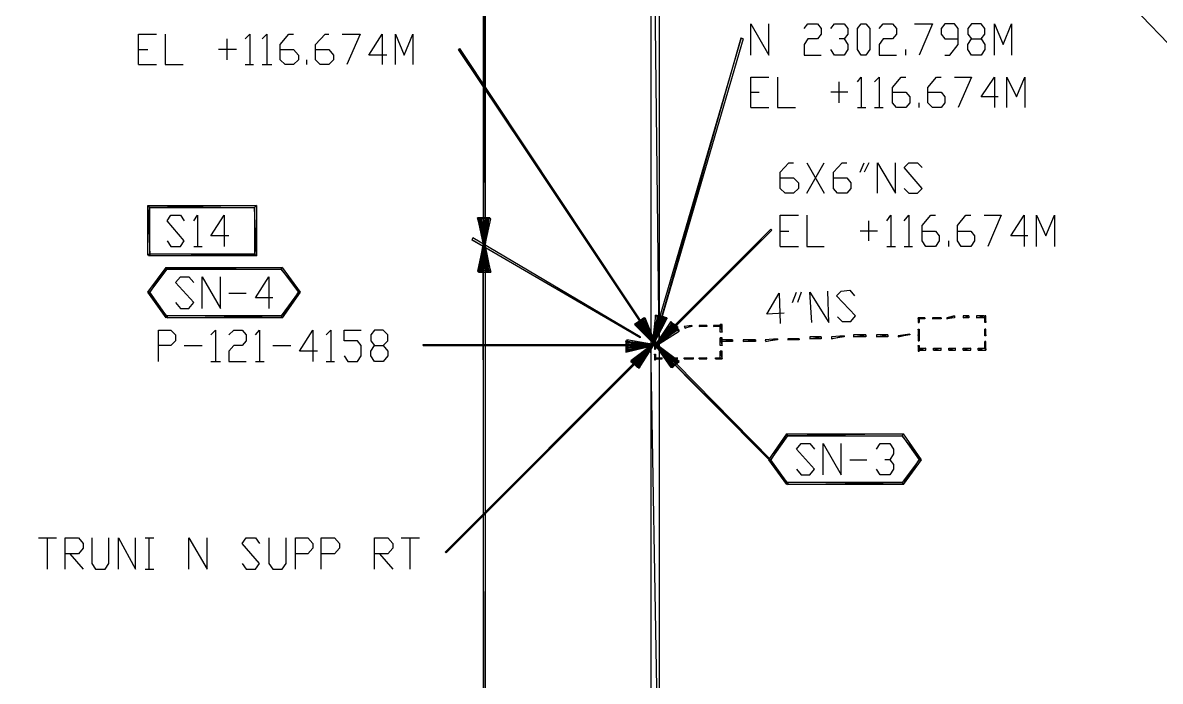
# Model space of a CAD drawing. Header units: millimetres. Extents: x 21 to 1147, y -811 to 126.
# Drawn here: x 250.7 to 394, y -366.6 to -283.6 of the extents above; entities that cross this region are included whole.
import ezdxf

# ---------------------------------------------------------------- set-up
doc = ezdxf.new("R2010")
doc.units = ezdxf.units.MM
doc.layers.add('EDITED_LINES', color=4, linetype='Continuous')

msp = doc.modelspace()

# ---------------------------------------------------------------- linework, layer by layer
at = {"layer": 'EDITED_LINES'}
for p, q in [((74.52, 49.37), (669.35, -573.46)), ((308.92, -311.56), (308.68, -212.2)), ((308.68, -212.2), (308.68, -311.56)), ((308.92, -311.56), (308.68, -212.2)), ((308.92, -212.2), (308.92, -311.56)), ((330.88, -324.04), (329.8, -230.2)), ((329.8, -230.2), (329.8, -324.04)), ((330.88, -324.04), (329.8, -230.2)), ((330.88, -230.2), (330.88, -324.04)), ((342.4, -287.68), (342.4, -283.72)), ((342.4, -283.72), (344.68, -287.68)), ((344.68, -287.68), (344.68, -283.72)), ((349.12, -284.32), (349.6, -283.72)), ((349.6, -283.72), (350.8, -283.72)), ((350.8, -283.72), (351.28, -284.32)), ((352.48, -284.32), (352.96, -283.72)), ((352.96, -283.72), (354.16, -283.72)), ((354.16, -283.72), (354.64, -284.32)), ((355.84, -284.32), (356.32, -283.72)), ((356.32, -283.72), (356.92, -283.72)), ((356.92, -283.72), (357.4, -284.32)), ((358.6, -284.32), (359.08, -283.72)), ((359.08, -283.72), (360.28, -283.72)), ((360.28, -283.72), (360.76, -284.32)), ((363.04, -283.72), (365.32, -283.72)), ((365.32, -283.72), (363.64, -287.68)), ((366.88, -283.72), (366.4, -284.32)), ((368.08, -283.72), (366.88, -283.72)), ((368.56, -284.32), (368.08, -283.72)), ((370.24, -283.72), (369.76, -284.32)), ((371.44, -283.72), (370.24, -283.72)), ((371.92, -284.32), (371.44, -283.72)), ((373.12, -287.68), (373.12, -283.72)), ((373.12, -283.72), (374.2, -286.36)), ((374.2, -286.36), (375.28, -283.72)), ((375.28, -283.72), (375.28, -287.68)), ((265.24, -288.88), (265.24, -285.04)), ((265.24, -285.04), (267.52, -285.04)), ((268.6, -285.04), (268.6, -288.88)), ((278.68, -285.64), (279.28, -285.04)), ((279.28, -285.04), (279.28, -288.88)), ((280.84, -285.64), (281.44, -285.04)), ((281.44, -285.04), (281.44, -288.88)), ((283.12, -286.36), (284.2, -285.04)), ((284.2, -285.04), (284.8, -285.04)), ((287.56, -286.36), (288.76, -285.04)), ((288.76, -285.04), (289.24, -285.04)), ((290.92, -285.04), (293.2, -285.04)), ((293.2, -285.04), (291.52, -288.88)), ((294.28, -287.68), (295.96, -285.04)), ((295.96, -285.04), (295.96, -288.88)), ((297.64, -288.88), (297.64, -285.04)), ((297.64, -285.04), (298.72, -287.68)), ((298.72, -287.68), (299.8, -285.04)), ((299.8, -285.04), (299.8, -288.88)), ((351.28, -285.04), (350.8, -285.64)), ((351.28, -284.32), (351.28, -285.04)), ((354.64, -285.04), (354.16, -285.64)), ((354.64, -284.32), (354.64, -285.04)), ((355.84, -286.96), (355.84, -284.32)), ((357.4, -284.32), (357.4, -286.96)), ((360.76, -285.04), (360.28, -285.64)), ((360.76, -284.32), (360.76, -285.04)), ((366.4, -284.32), (366.4, -285.04)), ((366.4, -285.04), (366.88, -285.64)), ((368.56, -286.36), (368.56, -284.32)), ((369.76, -284.32), (369.76, -285.04)), ((369.76, -285.04), (370.24, -285.64)), ((371.44, -285.64), (371.92, -285.04)), ((371.92, -285.04), (371.92, -284.32)), ((276.4, -288.28), (276.4, -285.64)), ((283.12, -288.28), (283.12, -286.36)), ((287.56, -288.28), (287.56, -286.36)), ((341.2, -285.52), (330.04, -323.8)), ((330.28, -323.92), (341.2, -285.52)), ((330.28, -323.92), (341.2, -285.52)), ((341.44, -285.64), (330.28, -323.92)), ((341.2, -285.52), (341.44, -285.64)), ((349.6, -285.64), (349.12, -286.36)), ((349.12, -286.36), (349.12, -287.68)), ((350.8, -285.64), (349.6, -285.64)), ((354.16, -285.64), (353.56, -285.64)), ((354.16, -285.64), (354.64, -286.36)), ((354.64, -286.36), (354.64, -286.96)), ((359.08, -285.64), (358.6, -286.36)), ((358.6, -286.36), (358.6, -287.68)), ((360.28, -285.64), (359.08, -285.64)), ((366.88, -285.64), (368.56, -285.64)), ((367.48, -287.68), (368.56, -286.36)), ((369.76, -286.36), (370.24, -285.64)), ((369.76, -286.96), (369.76, -286.36)), ((370.24, -285.64), (371.44, -285.64)), ((371.44, -285.64), (371.92, -286.36)), ((371.92, -286.36), (371.92, -286.96)), ((265.24, -286.96), (266.44, -286.96)), ((277.6, -286.96), (275.32, -286.96)), ((283.12, -286.96), (284.8, -286.96)), ((284.8, -286.96), (285.4, -287.68)), ((285.4, -287.68), (285.4, -288.28)), ((287.56, -286.96), (289.24, -286.96)), ((289.24, -286.96), (289.84, -287.68)), ((289.84, -287.68), (289.84, -288.28)), ((296.56, -287.68), (294.28, -287.68)), ((305.56, -286.96), (305.68, -286.84)), ((330.4, -324.04), (305.56, -286.96)), ((305.56, -286.96), (330.28, -324.04)), ((330.4, -324.04), (305.56, -286.96)), ((305.68, -286.84), (330.4, -324.04)), ((349.12, -287.68), (351.28, -287.68)), ((352.96, -287.68), (352.48, -286.96)), ((354.16, -287.68), (352.96, -287.68)), ((354.64, -286.96), (354.16, -287.68)), ((356.32, -287.68), (355.84, -286.96)), ((356.92, -287.68), (356.32, -287.68)), ((357.4, -286.96), (356.92, -287.68)), ((358.6, -287.68), (360.76, -287.68)), ((361.96, -287.68), (361.96, -286.96)), ((366.88, -287.68), (367.48, -287.68)), ((370.24, -287.68), (369.76, -286.96)), ((371.44, -287.68), (370.24, -287.68)), ((371.92, -286.96), (371.44, -287.68)), ((265.24, -288.88), (267.52, -288.88)), ((268.6, -288.88), (270.88, -288.88)), ((278.68, -288.88), (279.76, -288.88)), ((280.84, -288.88), (282.04, -288.88)), ((283.72, -288.88), (283.12, -288.28)), ((284.8, -288.88), (283.72, -288.88)), ((285.4, -288.28), (284.8, -288.88)), ((286.48, -288.88), (286.48, -288.28)), ((288.16, -288.88), (287.56, -288.28)), ((289.24, -288.88), (288.16, -288.88)), ((289.84, -288.28), (289.24, -288.88)), ((342.4, -294.28), (342.4, -290.44)), ((342.4, -290.44), (344.68, -290.44)), ((345.76, -290.44), (345.76, -294.28)), ((355.84, -291.04), (356.32, -290.44)), ((356.32, -290.44), (356.32, -294.28)), ((358, -291.04), (358.6, -290.44)), ((358.6, -290.44), (358.6, -294.28)), ((360.28, -291.76), (361.36, -290.44)), ((361.36, -290.44), (361.96, -290.44)), ((364.72, -291.76), (365.8, -290.44)), ((365.8, -290.44), (366.4, -290.44)), ((368.08, -290.44), (370.24, -290.44)), ((370.24, -290.44), (368.56, -294.28)), ((371.44, -292.96), (373.12, -290.44)), ((373.12, -290.44), (373.12, -294.28)), ((374.68, -294.28), (374.68, -290.44)), ((374.68, -290.44), (375.88, -292.96)), ((375.88, -292.96), (376.96, -290.44)), ((376.96, -290.44), (376.96, -294.28)), ((342.4, -292.36), (343.48, -292.36)), ((354.64, -292.36), (352.48, -292.36)), ((353.56, -293.68), (353.56, -291.04)), ((360.28, -293.68), (360.28, -291.76)), ((360.28, -292.36), (361.96, -292.36)), ((361.96, -292.36), (362.44, -292.96)), ((364.72, -293.68), (364.72, -291.76)), ((364.72, -292.36), (366.4, -292.36)), ((366.4, -292.36), (366.88, -292.96)), ((360.76, -294.28), (360.28, -293.68)), ((362.44, -293.68), (361.96, -294.28)), ((362.44, -292.96), (362.44, -293.68)), ((363.64, -294.28), (363.64, -293.68)), ((365.32, -294.28), (364.72, -293.68)), ((366.88, -293.68), (366.4, -294.28)), ((366.88, -292.96), (366.88, -293.68)), ((373.6, -292.96), (371.44, -292.96)), ((342.4, -294.28), (344.68, -294.28)), ((345.76, -294.28), (348.04, -294.28)), ((355.84, -294.28), (356.92, -294.28)), ((358, -294.28), (359.08, -294.28)), ((361.96, -294.28), (360.76, -294.28)), ((366.4, -294.28), (365.32, -294.28)), ((346.12, -302.44), (347.2, -301.24)), ((346.12, -304.48), (346.12, -302.44)), ((347.2, -301.24), (347.8, -301.24)), ((349.48, -305.08), (351.64, -301.24)), ((349.48, -301.24), (351.64, -305.08)), ((352.84, -302.44), (353.92, -301.24)), ((352.84, -304.48), (352.84, -302.44)), ((353.92, -301.24), (354.52, -301.24)), ((356.2, -302.44), (356.68, -301.24)), ((357.28, -301.24), (356.68, -302.44)), ((358.36, -305.08), (358.36, -301.24)), ((358.36, -301.24), (360.64, -305.08)), ((360.64, -305.08), (360.64, -301.24)), ((361.72, -301.84), (362.32, -301.24)), ((364, -304.48), (361.72, -301.84)), ((362.32, -301.24), (363.4, -301.24)), ((363.4, -301.24), (364, -301.84)), ((346.12, -303.16), (347.8, -303.16)), ((347.8, -303.16), (348.4, -303.76)), ((348.4, -303.76), (348.4, -304.48)), ((352.84, -303.16), (354.52, -303.16)), ((354.52, -303.16), (355, -303.76)), ((355, -303.76), (355, -304.48)), ((346.72, -305.08), (346.12, -304.48)), ((347.8, -305.08), (346.72, -305.08)), ((348.4, -304.48), (347.8, -305.08)), ((353.32, -305.08), (352.84, -304.48)), ((354.52, -305.08), (353.32, -305.08)), ((355, -304.48), (354.52, -305.08)), ((361.72, -304.48), (362.32, -305.08)), ((362.32, -305.08), (363.4, -305.08)), ((363.4, -305.08), (364, -304.48)), ((266.68, -306.88), (266.44, -306.64)), ((266.44, -306.64), (280.12, -306.64)), ((266.68, -306.88), (266.44, -306.64)), ((266.44, -306.64), (266.68, -312.88)), ((266.44, -306.64), (266.68, -312.88)), ((266.44, -312.88), (266.44, -306.64)), ((280.12, -306.64), (266.68, -306.88)), ((280.12, -306.64), (266.68, -306.88)), ((279.88, -306.88), (280.12, -306.64)), ((279.88, -306.88), (280.12, -306.64)), ((280.12, -306.64), (280.12, -313)), ((266.68, -306.88), (279.88, -306.88)), ((266.68, -312.88), (266.68, -306.88)), ((268.84, -308.56), (269.32, -307.84)), ((269.32, -307.84), (270.52, -307.84)), ((270.52, -307.84), (271, -308.56)), ((272.2, -308.56), (272.68, -307.84)), ((272.68, -307.84), (272.68, -311.8)), ((274.36, -310.48), (276.04, -307.84)), ((276.04, -307.84), (276.04, -311.8)), ((280.12, -313), (279.88, -306.88)), ((279.88, -306.88), (279.88, -312.76)), ((280.12, -313), (279.88, -306.88)), ((346.12, -311.8), (346.12, -307.84)), ((346.12, -307.84), (348.4, -307.84)), ((349.48, -307.84), (349.48, -311.8)), ((359.56, -308.56), (360.04, -307.84)), ((360.04, -307.84), (360.04, -311.8)), ((361.72, -308.56), (362.32, -307.84)), ((362.32, -307.84), (362.32, -311.8)), ((364, -309.16), (365.08, -307.84)), ((365.08, -307.84), (365.68, -307.84)), ((368.44, -309.16), (369.52, -307.84)), ((369.52, -307.84), (370.12, -307.84)), ((371.8, -307.84), (373.96, -307.84)), ((373.96, -307.84), (372.28, -311.8)), ((375.16, -310.48), (376.84, -307.84)), ((376.84, -307.84), (376.84, -311.8)), ((378.4, -311.8), (378.4, -307.84)), ((378.4, -307.84), (379.6, -310.48)), ((379.6, -310.48), (380.68, -307.84)), ((380.68, -307.84), (380.68, -311.8)), ((271, -311.08), (268.84, -308.56)), ((308.92, -311.56), (307.96, -308.2)), ((307.96, -308.2), (308.68, -311.56)), ((308.92, -311.56), (307.96, -308.2)), ((307.96, -308.2), (308.2, -308.32)), ((307.96, -308.2), (308.2, -308.32)), ((309.52, -308.2), (307.96, -308.2)), ((308.08, -308.32), (308.32, -308.2)), ((308.92, -311.56), (308.08, -308.32)), ((308.08, -308.32), (308.68, -311.56)), ((308.92, -311.56), (308.08, -308.32)), ((308.2, -308.32), (309.52, -308.2)), ((308.2, -308.32), (309.52, -308.2)), ((308.2, -308.32), (308.92, -311.56)), ((309.52, -308.32), (308.2, -308.32)), ((308.32, -308.2), (308.92, -311.56)), ((308.92, -311.56), (308.32, -308.2)), ((308.32, -308.2), (308.68, -311.56)), ((308.92, -311.56), (308.32, -308.2)), ((308.32, -308.2), (308.44, -308.2)), ((308.44, -308.2), (308.92, -311.56)), ((308.92, -311.56), (308.44, -308.2)), ((308.44, -308.2), (308.68, -311.56)), ((308.92, -311.56), (308.44, -308.2)), ((308.44, -308.2), (308.68, -308.2)), ((308.68, -311.56), (309.4, -308.2)), ((308.68, -311.56), (309.28, -308.2)), ((308.68, -311.56), (309.04, -308.2)), ((308.68, -311.56), (308.92, -308.2)), ((308.68, -308.2), (308.92, -311.56)), ((309.4, -308.2), (308.92, -311.56)), ((309.4, -308.2), (308.92, -311.56)), ((309.28, -308.2), (308.92, -311.56)), ((309.28, -308.2), (308.92, -311.56)), ((309.04, -308.2), (308.92, -311.56)), ((308.92, -311.56), (309.28, -308.2)), ((309.04, -308.2), (308.92, -311.56)), ((309.04, -308.2), (308.92, -308.2)), ((308.92, -308.2), (308.92, -311.56)), ((308.92, -311.56), (309.04, -308.2)), ((308.92, -308.2), (308.92, -311.56)), ((308.92, -311.56), (309.64, -308.32)), ((308.92, -311.56), (309.4, -308.32)), ((309.28, -308.2), (309.04, -308.2)), ((309.4, -308.32), (309.28, -308.2)), ((309.64, -308.32), (309.4, -308.2)), ((309.52, -308.2), (309.52, -308.32)), ((357.28, -311.08), (357.28, -308.56)), ((364, -311.08), (364, -309.16)), ((368.44, -311.08), (368.44, -309.16)), ((276.64, -310.48), (274.36, -310.48)), ((307.36, -310.72), (307.24, -310.96)), ((307.24, -310.96), (328.48, -323.2)), ((307.24, -310.96), (328.48, -323.2)), ((328.48, -323.32), (307.24, -310.96)), ((328.48, -323.2), (307.36, -310.72)), ((344.92, -309.64), (330.4, -324.16)), ((330.52, -324.28), (344.92, -309.64)), ((330.52, -324.28), (344.92, -309.64)), ((345.04, -309.76), (330.52, -324.28)), ((344.92, -309.64), (345.04, -309.76)), ((346.12, -309.88), (347.2, -309.88)), ((358.36, -309.88), (356.2, -309.88)), ((364, -309.88), (365.68, -309.88)), ((365.68, -309.88), (366.16, -310.48)), ((366.16, -310.48), (366.16, -311.08)), ((368.44, -309.88), (370.12, -309.88)), ((370.12, -309.88), (370.6, -310.48)), ((370.6, -310.48), (370.6, -311.08)), ((377.32, -310.48), (375.16, -310.48)), ((268.84, -311.08), (269.32, -311.8)), ((269.32, -311.8), (270.52, -311.8)), ((270.52, -311.8), (271, -311.08)), ((272.2, -311.8), (273.28, -311.8)), ((308.68, -311.56), (307.96, -314.92)), ((308.08, -314.92), (308.68, -311.56)), ((308.08, -314.92), (308.68, -311.56)), ((308.92, -311.56), (308.08, -314.92)), ((308.68, -311.56), (308.08, -314.92)), ((308.32, -314.92), (308.68, -311.56)), ((308.32, -314.92), (308.68, -311.56)), ((308.92, -311.56), (308.32, -314.92)), ((308.68, -311.56), (308.32, -314.92)), ((308.44, -314.92), (308.68, -311.56)), ((308.44, -314.92), (308.68, -311.56)), ((308.92, -311.56), (308.44, -314.92)), ((308.68, -311.56), (308.44, -314.92)), ((308.68, -311.56), (308.92, -311.56)), ((308.92, -311.56), (308.68, -311.56)), ((308.68, -311.56), (309.64, -315.04)), ((308.68, -311.56), (309.64, -315.04)), ((309.4, -314.8), (308.68, -311.56)), ((308.68, -311.56), (308.92, -311.56)), ((308.92, -311.56), (308.68, -311.56)), ((308.68, -311.56), (309.4, -314.92)), ((308.68, -311.56), (309.4, -314.92)), ((309.28, -314.92), (308.68, -311.56)), ((308.68, -311.56), (308.92, -311.56)), ((308.92, -311.56), (308.68, -311.56)), ((308.68, -311.56), (309.28, -314.92)), ((308.68, -311.56), (309.28, -314.92)), ((309.04, -314.92), (308.68, -311.56)), ((308.68, -314.92), (308.68, -311.56)), ((308.68, -314.92), (308.68, -311.56)), ((308.68, -311.56), (308.92, -311.56)), ((308.92, -311.56), (308.68, -314.92)), ((308.92, -311.56), (308.68, -311.56)), ((308.68, -311.56), (309.04, -314.92)), ((308.68, -311.56), (309.04, -314.92)), ((308.92, -314.92), (308.68, -311.56)), ((308.92, -472.36), (308.68, -311.56)), ((308.68, -311.56), (308.68, -472.36)), ((308.92, -472.36), (308.68, -311.56)), ((308.68, -311.56), (308.92, -311.56)), ((308.92, -311.56), (308.68, -311.56)), ((308.68, -311.56), (308.92, -311.56)), ((308.92, -311.56), (308.68, -311.56)), ((308.68, -311.56), (308.92, -311.56)), ((308.92, -311.56), (308.68, -311.56)), ((308.68, -311.56), (308.92, -311.56)), ((308.92, -311.56), (308.68, -311.56)), ((308.68, -311.56), (308.92, -311.56)), ((308.68, -311.56), (308.92, -311.56)), ((309.64, -315.04), (308.92, -311.56)), ((309.4, -314.92), (308.92, -311.56)), ((309.28, -314.92), (308.92, -311.56)), ((309.04, -314.92), (308.92, -311.56)), ((308.92, -311.56), (308.92, -472.36)), ((346.12, -311.8), (348.4, -311.8)), ((349.48, -311.8), (351.64, -311.8)), ((359.56, -311.8), (360.64, -311.8)), ((361.72, -311.8), (362.8, -311.8)), ((364.48, -311.8), (364, -311.08)), ((365.68, -311.8), (364.48, -311.8)), ((366.16, -311.08), (365.68, -311.8)), ((367.36, -311.8), (367.36, -311.08)), ((368.92, -311.8), (368.44, -311.08)), ((370.12, -311.8), (368.92, -311.8)), ((370.6, -311.08), (370.12, -311.8)), ((266.68, -312.88), (266.44, -312.88)), ((266.56, -312.76), (266.56, -313)), ((266.56, -313), (279.88, -312.76)), ((279.88, -312.76), (266.56, -312.76)), ((266.56, -313), (279.88, -312.76)), ((280.12, -313), (266.56, -313)), ((279.88, -312.76), (280.12, -313)), ((279.88, -312.76), (280.12, -313)), ((266.44, -317.56), (268.72, -314.44)), ((268.72, -314.44), (266.68, -317.56)), ((268.72, -314.44), (266.68, -317.56)), ((266.68, -317.56), (268.84, -314.68)), ((268.84, -314.68), (268.72, -314.44)), ((268.72, -314.44), (283.36, -314.44)), ((268.84, -314.68), (268.72, -314.44)), ((283.36, -314.44), (268.84, -314.68)), ((283.36, -314.44), (268.84, -314.68)), ((268.84, -314.68), (283.24, -314.68)), ((283.24, -314.68), (283.36, -314.44)), ((283.24, -314.68), (283.36, -314.44)), ((285.64, -317.56), (283.24, -314.68)), ((283.24, -314.68), (285.4, -317.56)), ((285.64, -317.56), (283.24, -314.68)), ((283.36, -314.44), (285.64, -317.56)), ((307.96, -314.92), (308.08, -314.92)), ((309.4, -314.8), (308.08, -315.04)), ((309.4, -314.8), (308.08, -315.04)), ((308.08, -315.04), (308.08, -314.8)), ((308.08, -314.8), (309.4, -314.8)), ((308.08, -314.92), (308.32, -314.92)), ((308.08, -315.04), (309.64, -315.04)), ((308.32, -314.92), (308.44, -314.92)), ((308.44, -314.92), (308.68, -314.92)), ((309.04, -314.92), (308.92, -314.92)), ((309.28, -314.92), (309.04, -314.92)), ((309.4, -314.92), (309.28, -314.92)), ((309.64, -315.04), (309.4, -314.8)), ((309.64, -315.04), (309.4, -314.8)), ((269.92, -316.36), (270.52, -315.64)), ((272.2, -318.88), (269.92, -316.36)), ((270.52, -315.64), (271.6, -315.64)), ((271.6, -315.64), (272.2, -316.36)), ((273.28, -319.6), (273.28, -315.64)), ((273.28, -315.64), (275.56, -319.6)), ((275.56, -319.6), (275.56, -315.64)), ((280, -318.28), (281.68, -315.64)), ((281.68, -315.64), (281.68, -319.6)), ((266.68, -317.56), (266.44, -317.56)), ((266.68, -317.56), (266.44, -317.56)), ((266.44, -317.56), (268.84, -320.68)), ((266.44, -317.56), (268.84, -320.68)), ((268.72, -320.8), (266.44, -317.56)), ((268.84, -320.68), (266.68, -317.56)), ((276.64, -317.68), (278.8, -317.68)), ((285.4, -317.56), (283.24, -320.56)), ((283.36, -320.8), (285.4, -317.56)), ((283.36, -320.8), (285.4, -317.56)), ((285.64, -317.56), (283.36, -320.8)), ((285.4, -317.56), (285.64, -317.56)), ((285.4, -317.56), (285.64, -317.56)), ((344.44, -320.32), (346, -317.68)), ((346, -317.68), (346.12, -321.52)), ((347.68, -318.88), (348.16, -317.56)), ((348.76, -317.56), (348.28, -318.88)), ((350.08, -321.4), (349.84, -317.56)), ((349.84, -317.56), (352.24, -321.4)), ((352.24, -321.4), (352.12, -317.44)), ((353.2, -318.04), (353.8, -317.44)), ((355.6, -320.56), (353.2, -318.04)), ((353.8, -317.44), (354.88, -317.32)), ((354.88, -317.32), (355.48, -318.04)), ((269.92, -318.88), (270.52, -319.6)), ((270.52, -319.6), (271.6, -319.6)), ((271.6, -319.6), (272.2, -318.88)), ((282.16, -318.28), (280, -318.28)), ((268.84, -320.68), (268.72, -320.8)), ((268.84, -320.56), (268.84, -320.8)), ((268.84, -320.8), (283.24, -320.56)), ((283.24, -320.56), (268.84, -320.56)), ((268.84, -320.8), (283.24, -320.56)), ((283.36, -320.8), (268.84, -320.8)), ((283.24, -320.56), (283.36, -320.8)), ((283.24, -320.56), (283.36, -320.8)), ((328.96, -320.8), (327.76, -321.64)), ((328, -321.64), (328.96, -320.8)), ((328, -321.64), (328.96, -320.8)), ((329.08, -320.92), (328, -321.64)), ((328.72, -321.04), (328.6, -321.16)), ((328.96, -320.8), (328.72, -320.92)), ((328.72, -320.92), (330.4, -324.04)), ((328.72, -320.92), (330.4, -324.04)), ((330.28, -324.04), (328.72, -320.92)), ((330.4, -324.04), (328.72, -321.04)), ((329.08, -320.8), (328.96, -320.92)), ((328.96, -320.8), (329.08, -320.92)), ((329.08, -320.8), (328.96, -320.92)), ((330.4, -324.04), (328.96, -320.8)), ((328.96, -320.92), (330.4, -324.04)), ((328.96, -320.92), (330.4, -324.04)), ((330.28, -324.04), (328.96, -320.92)), ((328.96, -320.92), (330.4, -324.04)), ((328.96, -320.92), (330.4, -324.04)), ((330.28, -324.04), (328.96, -320.92)), ((330.4, -324.04), (329.08, -320.8)), ((330.4, -324.04), (329.08, -320.8)), ((330.4, -320.44), (330.04, -323.8)), ((330.64, -320.44), (330.04, -323.8)), ((330.64, -320.44), (330.04, -323.8)), ((330.04, -323.8), (331.36, -320.68)), ((330.04, -323.8), (331.12, -320.68)), ((330.76, -320.68), (330.04, -323.8)), ((330.04, -323.8), (331.72, -320.8)), ((330.04, -323.8), (331.6, -320.8)), ((330.28, -323.92), (330.4, -320.44)), ((330.28, -323.92), (330.4, -320.44)), ((330.28, -323.92), (330.64, -320.44)), ((330.28, -323.92), (330.64, -320.44)), ((330.28, -323.92), (330.64, -320.44)), ((330.28, -323.92), (330.64, -320.44)), ((330.76, -320.56), (330.28, -323.92)), ((330.76, -320.56), (330.28, -323.92)), ((330.64, -320.68), (330.28, -323.92)), ((331.36, -320.68), (330.28, -323.92)), ((330.28, -323.92), (331.48, -320.68)), ((331.36, -320.68), (330.28, -323.92)), ((331.12, -320.68), (330.28, -323.92)), ((330.28, -323.92), (331.36, -320.68)), ((331.12, -320.68), (330.28, -323.92)), ((330.28, -323.92), (330.76, -320.68)), ((330.28, -323.92), (330.76, -320.68)), ((331, -320.68), (330.28, -323.92)), ((331.72, -320.8), (330.28, -323.92)), ((331.72, -320.8), (330.28, -323.92)), ((331.6, -320.8), (330.28, -323.92)), ((331.6, -320.8), (330.28, -323.92)), ((330.28, -323.92), (331.84, -320.92)), ((330.28, -323.92), (331.72, -320.92)), ((330.4, -320.44), (330.64, -320.68)), ((330.4, -320.44), (330.64, -320.68)), ((331.84, -320.8), (330.4, -320.44)), ((330.64, -320.44), (330.76, -320.56)), ((330.64, -320.44), (330.76, -320.56)), ((330.64, -320.68), (331.84, -320.8)), ((330.64, -320.68), (331.84, -320.8)), ((331.84, -320.92), (330.64, -320.68)), ((330.76, -320.68), (331, -320.68)), ((331.36, -320.68), (331.12, -320.68)), ((331.48, -320.68), (331.36, -320.68)), ((331.72, -320.92), (331.6, -320.8)), ((331.84, -320.92), (331.72, -320.8)), ((331.84, -320.8), (331.84, -320.92)), ((346.6, -320.2), (344.44, -320.32)), ((353.32, -320.68), (353.92, -321.28)), ((355, -321.28), (355.6, -320.56)), ((363.64, -321.4), (363.52, -320.8)), ((363.52, -320.8), (363.52, -321.4)), ((363.64, -321.4), (363.52, -320.8)), ((363.52, -320.8), (363.64, -320.92)), ((363.52, -320.8), (363.64, -320.92)), ((364.36, -320.8), (363.52, -320.8)), ((363.64, -320.92), (364.36, -320.8)), ((363.64, -320.92), (364.36, -320.8)), ((363.64, -320.92), (363.64, -321.4)), ((364.36, -320.92), (363.64, -320.92)), ((364.36, -320.8), (364.36, -320.92)), ((365.32, -320.8), (365.32, -320.92)), ((365.32, -320.92), (366.4, -320.8)), ((366.4, -320.8), (365.32, -320.8)), ((365.32, -320.92), (366.4, -320.8)), ((366.4, -320.92), (365.32, -320.92)), ((366.4, -320.8), (366.4, -320.92)), ((367.12, -320.92), (368.08, -320.56)), ((368.08, -320.56), (367.12, -320.8)), ((367.12, -320.92), (368.08, -320.56)), ((367.12, -320.8), (367.12, -320.92)), ((368.08, -320.8), (367.12, -320.92)), ((368.08, -320.56), (368.08, -320.8)), ((369.16, -320.56), (369.16, -320.8)), ((369.16, -320.8), (369.88, -320.56)), ((369.88, -320.56), (369.16, -320.56)), ((369.16, -320.8), (369.88, -320.56)), ((369.88, -320.8), (369.16, -320.8)), ((369.88, -320.56), (369.88, -320.8)), ((370.84, -320.56), (370.84, -320.8)), ((370.84, -320.8), (371.8, -320.56)), ((371.8, -320.56), (370.84, -320.56)), ((370.84, -320.8), (371.8, -320.56)), ((371.8, -320.8), (370.84, -320.8)), ((371.8, -320.56), (371.8, -320.8)), ((372.04, -320.56), (371.92, -320.56)), ((371.92, -320.56), (372.04, -321.4)), ((371.92, -320.56), (372.04, -321.4)), ((371.92, -321.4), (371.92, -320.56)), ((372.04, -321.4), (372.04, -320.56)), ((267.76, -326.32), (267.76, -322.36)), ((267.76, -322.36), (269.32, -322.36)), ((269.32, -322.36), (269.92, -322.96)), ((274.36, -322.96), (274.96, -322.36)), ((274.96, -322.36), (274.96, -326.32)), ((276.64, -322.96), (277.24, -322.36)), ((277.24, -322.36), (278.32, -322.36)), ((278.32, -322.36), (278.8, -322.96)), ((280, -322.96), (280.48, -322.36)), ((280.48, -322.36), (280.48, -326.32)), ((285.52, -325), (287.2, -322.36)), ((287.2, -322.36), (287.2, -326.32)), ((288.88, -322.96), (289.48, -322.36)), ((289.48, -322.36), (289.48, -326.32)), ((291.16, -323.68), (291.16, -322.36)), ((291.16, -322.36), (293.32, -322.36)), ((295, -322.36), (294.52, -322.96)), ((296.08, -322.36), (295, -322.36)), ((296.68, -322.96), (296.08, -322.36)), ((330.4, -323.92), (327.76, -321.64)), ((327.76, -321.64), (330.28, -324.16)), ((330.4, -323.92), (327.76, -321.64)), ((327.76, -321.64), (328, -321.64)), ((327.76, -321.64), (328, -321.64)), ((328, -321.52), (328.12, -321.4)), ((330.4, -324.04), (328, -321.52)), ((328, -321.52), (330.28, -324.16)), ((330.4, -324.04), (328, -321.52)), ((328, -321.64), (330.4, -323.92)), ((328.12, -321.4), (330.4, -324.04)), ((328.24, -321.52), (328.36, -321.4)), ((330.4, -324.04), (328.24, -321.52)), ((328.24, -321.52), (330.28, -324.04)), ((330.4, -324.04), (328.24, -321.52)), ((328.36, -321.4), (330.4, -324.04)), ((328.36, -321.52), (328.6, -321.4)), ((330.4, -324.04), (328.36, -321.52)), ((328.36, -321.52), (330.28, -324.04)), ((330.4, -324.04), (328.36, -321.52)), ((328.6, -321.16), (330.4, -324.04)), ((328.6, -321.16), (330.4, -324.04)), ((330.28, -324.04), (328.6, -321.16)), ((328.6, -321.4), (330.4, -324.04)), ((330.4, -322.6), (330.28, -321.88)), ((330.28, -321.88), (330.28, -322.6)), ((330.4, -322.6), (330.28, -321.88)), ((330.28, -321.88), (330.4, -322.12)), ((330.28, -321.88), (330.4, -322.12)), ((331.24, -321.88), (330.28, -321.88)), ((332.32, -321.28), (330.4, -324.16)), ((332.44, -321.52), (330.4, -324.16)), ((332.68, -321.52), (330.4, -324.16)), ((332.68, -321.76), (330.4, -324.16)), ((330.4, -324.16), (333.04, -321.88)), ((330.4, -324.16), (332.92, -321.88)), ((330.4, -322.12), (331.24, -321.88)), ((330.4, -322.12), (331.24, -321.88)), ((330.4, -324.16), (333.04, -322.12)), ((330.4, -322.12), (330.4, -322.6)), ((331.24, -322.12), (330.4, -322.12)), ((333.04, -321.88), (330.52, -324.28)), ((333.04, -321.88), (330.52, -324.28)), ((332.92, -321.88), (330.52, -324.28)), ((332.92, -321.88), (330.52, -324.28)), ((333.04, -322.12), (330.52, -324.28)), ((333.04, -322.12), (330.52, -324.28)), ((330.52, -324.28), (333.16, -322.12)), ((330.52, -324.28), (333.04, -322.12)), ((333.28, -322.24), (330.52, -324.28)), ((333.28, -322.24), (330.52, -324.28)), ((330.52, -324.16), (333.28, -322.24)), ((330.52, -324.28), (333.16, -322.24)), ((330.52, -324.28), (333.4, -322.48)), ((330.64, -324.28), (332.32, -321.28)), ((330.64, -324.28), (332.32, -321.28)), ((330.64, -324.28), (332.44, -321.52)), ((330.64, -324.28), (332.44, -321.52)), ((330.64, -324.28), (332.68, -321.52)), ((330.64, -324.28), (332.68, -321.52)), ((332.44, -321.64), (330.64, -324.28)), ((332.68, -321.64), (330.64, -324.28)), ((332.8, -321.64), (330.64, -324.28)), ((330.64, -324.28), (332.68, -321.76)), ((330.64, -324.28), (332.68, -321.76)), ((332.8, -321.88), (330.64, -324.28)), ((331.24, -321.88), (331.24, -322.12)), ((332.2, -321.88), (332.2, -322.12)), ((332.2, -322.12), (333.16, -321.88)), ((333.16, -321.88), (332.2, -321.88)), ((332.2, -322.12), (333.16, -321.88)), ((333.16, -322.12), (332.2, -322.12)), ((332.32, -321.28), (332.44, -321.64)), ((332.32, -321.28), (332.44, -321.64)), ((333.4, -322.36), (332.32, -321.28)), ((332.44, -321.52), (332.68, -321.64)), ((332.44, -321.64), (333.4, -322.36)), ((332.44, -321.64), (333.4, -322.36)), ((333.28, -322.48), (332.44, -321.64)), ((332.68, -321.52), (332.8, -321.64)), ((332.68, -321.76), (332.8, -321.88)), ((333.04, -322.12), (332.92, -321.88)), ((333.16, -322.12), (333.04, -321.88)), ((333.16, -322.24), (333.04, -322.12)), ((333.16, -321.88), (333.16, -322.12)), ((333.4, -322.48), (333.28, -322.24)), ((333.4, -322.36), (333.28, -322.48)), ((334.96, -321.76), (334, -321.88)), ((334, -321.88), (334.12, -322.12)), ((334.12, -322.12), (334.96, -321.76)), ((334.12, -322.12), (334.96, -321.76)), ((334.96, -321.88), (334.12, -322.12)), ((334.96, -321.76), (334.96, -321.88)), ((335.92, -321.76), (335.92, -321.88)), ((335.92, -321.88), (336.88, -321.76)), ((336.88, -321.76), (335.92, -321.76)), ((335.92, -321.88), (336.88, -321.76)), ((336.88, -321.88), (335.92, -321.88)), ((336.88, -321.76), (336.88, -321.88)), ((337.72, -321.76), (337.72, -321.88)), ((337.72, -321.88), (338.56, -321.76)), ((338.56, -321.76), (337.72, -321.76)), ((337.72, -321.88), (338.56, -321.76)), ((338.56, -321.88), (337.72, -321.88)), ((338.8, -321.64), (338.56, -321.64)), ((338.56, -321.64), (338.8, -322.6)), ((338.56, -321.64), (338.8, -322.6)), ((338.56, -322.6), (338.56, -321.64)), ((338.56, -321.76), (338.56, -321.88)), ((338.8, -322.6), (338.8, -321.64)), ((353.92, -321.28), (355, -321.28)), ((363.52, -321.4), (363.64, -321.4)), ((363.64, -322.96), (363.52, -322.24)), ((363.52, -322.24), (363.52, -322.96)), ((363.64, -322.96), (363.52, -322.24)), ((363.52, -322.24), (363.64, -322.24)), ((363.64, -322.24), (363.64, -322.96)), ((372.04, -321.4), (371.92, -321.4)), ((372.04, -322.24), (371.92, -322.24)), ((371.92, -322.24), (372.04, -323.08)), ((371.92, -322.24), (372.04, -323.08)), ((371.92, -323.08), (371.92, -322.24)), ((372.04, -323.08), (372.04, -322.24)), ((269.92, -323.68), (269.32, -324.28)), ((269.92, -322.96), (269.92, -323.68)), ((278.8, -323.68), (278.32, -324.28)), ((278.8, -322.96), (278.8, -323.68)), ((292.84, -323.68), (291.16, -323.68)), ((293.32, -324.28), (292.84, -323.68)), ((294.52, -322.96), (294.52, -323.68)), ((294.52, -323.68), (295, -324.28)), ((296.08, -324.28), (296.68, -323.68)), ((296.68, -323.68), (296.68, -322.96)), ((326.92, -324.88), (326.68, -323.68)), ((326.68, -323.68), (326.68, -325.12)), ((326.92, -324.88), (326.68, -323.68)), ((326.68, -323.68), (326.92, -323.68)), ((326.8, -323.56), (326.8, -323.8)), ((330.16, -324.16), (326.8, -323.56)), ((326.8, -323.56), (326.8, -323.8)), ((330.16, -324.16), (326.8, -323.56)), ((326.8, -323.8), (330.16, -324.16)), ((326.8, -323.8), (330.16, -324.16)), ((330.16, -324.28), (326.8, -323.8)), ((326.8, -323.8), (330.16, -324.16)), ((326.8, -323.8), (330.16, -324.16)), ((330.16, -324.28), (326.8, -323.8)), ((326.8, -323.8), (326.8, -323.92)), ((330.16, -324.16), (326.8, -323.8)), ((326.8, -323.92), (330.16, -324.16)), ((326.8, -323.92), (330.16, -324.16)), ((330.16, -324.28), (326.8, -323.92)), ((326.92, -323.68), (326.92, -324.88)), ((328.48, -323.2), (328.48, -323.32)), ((330.28, -323.92), (330.04, -323.8)), ((330.04, -323.8), (330.28, -323.92)), ((330.28, -323.92), (330.04, -323.8)), ((330.04, -323.8), (330.28, -323.92)), ((330.28, -323.92), (330.04, -323.8)), ((330.04, -323.8), (330.28, -323.92)), ((330.28, -323.92), (330.04, -323.8)), ((330.04, -323.8), (330.28, -323.92)), ((330.04, -323.8), (330.28, -323.92)), ((330.28, -322.6), (330.4, -322.6)), ((330.4, -324.04), (330.28, -323.32)), ((330.28, -323.32), (330.28, -324.04)), ((330.4, -324.04), (330.28, -323.32)), ((330.28, -323.32), (330.4, -323.32)), ((330.28, -324.16), (330.4, -323.92)), ((330.4, -323.32), (330.4, -324.04)), ((338.8, -322.6), (338.56, -322.6)), ((338.8, -323.32), (338.56, -323.32)), ((338.56, -323.32), (338.8, -324.28)), ((338.56, -323.32), (338.8, -324.28)), ((338.56, -324.28), (338.56, -323.32)), ((338.68, -323.56), (338.68, -323.8)), ((338.68, -323.8), (340.12, -323.56)), ((340.12, -323.56), (338.68, -323.56)), ((338.68, -323.8), (340.12, -323.56)), ((340.12, -323.8), (338.68, -323.8)), ((338.8, -324.28), (338.8, -323.32)), ((340.12, -323.56), (340.12, -323.8)), ((341.44, -323.56), (341.44, -323.8)), ((341.44, -323.8), (343, -323.56)), ((343, -323.56), (341.44, -323.56)), ((341.44, -323.8), (343, -323.56)), ((343, -323.8), (341.44, -323.8)), ((343, -323.56), (343, -323.8)), ((345.76, -323.44), (344.2, -323.56)), ((344.2, -323.56), (344.32, -323.8)), ((344.32, -323.8), (345.76, -323.44)), ((344.32, -323.8), (345.76, -323.44)), ((345.76, -323.56), (344.32, -323.8)), ((345.76, -323.44), (345.76, -323.56)), ((347.08, -323.44), (347.08, -323.56)), ((347.08, -323.56), (348.52, -323.44)), ((348.52, -323.44), (347.08, -323.44)), ((347.08, -323.56), (348.52, -323.44)), ((348.52, -323.56), (347.08, -323.56)), ((348.52, -323.44), (348.52, -323.56)), ((349.84, -323.2), (349.84, -323.44)), ((349.84, -323.44), (351.28, -323.2)), ((351.28, -323.2), (349.84, -323.2)), ((349.84, -323.44), (351.28, -323.2)), ((351.28, -323.44), (349.84, -323.44)), ((351.28, -323.2), (351.28, -323.44)), ((352.6, -323.44), (354.16, -323.08)), ((354.16, -323.08), (352.6, -323.2)), ((352.6, -323.44), (354.16, -323.08)), ((352.6, -323.2), (352.6, -323.44)), ((354.16, -323.2), (352.6, -323.44)), ((354.16, -323.08), (354.16, -323.2)), ((355.36, -322.96), (355.36, -323.2)), ((355.36, -323.2), (356.92, -322.96)), ((356.92, -322.96), (355.36, -322.96)), ((355.36, -323.2), (356.92, -322.96)), ((356.92, -323.2), (355.36, -323.2)), ((356.92, -322.96), (356.92, -323.2)), ((358.24, -322.96), (358.24, -323.2)), ((358.24, -323.2), (359.68, -322.96)), ((359.68, -322.96), (358.24, -322.96)), ((358.24, -323.2), (359.68, -322.96)), ((359.68, -323.2), (358.24, -323.2)), ((359.68, -322.96), (359.68, -323.2)), ((361, -323.2), (362.44, -322.84)), ((362.44, -322.84), (361, -323.08)), ((361, -323.2), (362.44, -322.84)), ((362.44, -322.96), (361, -323.2)), ((361, -323.08), (361, -323.2)), ((362.44, -322.84), (362.44, -322.96)), ((363.52, -322.96), (363.64, -322.96)), ((363.64, -323.68), (363.52, -322.96)), ((363.52, -322.96), (363.52, -323.68)), ((363.64, -323.68), (363.52, -322.96)), ((363.52, -322.96), (363.64, -322.96)), ((363.52, -323.68), (363.64, -323.68)), ((363.64, -322.96), (363.64, -323.68)), ((371.8, -322.6), (371.8, -322.6)), ((372.04, -323.08), (371.92, -323.08)), ((372.04, -323.8), (371.92, -323.8)), ((371.92, -323.8), (372.04, -324.88)), ((371.92, -323.8), (372.04, -324.88)), ((371.92, -324.64), (371.92, -323.8)), ((372.04, -324.88), (372.04, -323.8)), ((269.32, -324.28), (267.76, -324.28)), ((271, -324.28), (273.28, -324.28)), ((277.24, -324.28), (276.64, -325)), ((276.64, -325), (276.64, -326.32)), ((278.32, -324.28), (277.24, -324.28)), ((282.16, -324.28), (284.44, -324.28)), ((287.8, -325), (285.52, -325)), ((293.32, -325.6), (293.32, -324.28)), ((294.52, -325), (295, -324.28)), ((294.52, -325.6), (294.52, -325)), ((295, -324.28), (296.08, -324.28)), ((296.08, -324.28), (296.68, -325)), ((296.68, -325), (296.68, -325.6)), ((330.16, -324.16), (301.12, -324.28)), ((330.16, -324.16), (301.12, -324.28)), ((301.12, -324.28), (301.12, -324.16)), ((301.12, -324.16), (330.16, -324.16)), ((301.12, -324.28), (330.16, -324.28)), ((303.88, -350.32), (330.04, -324.16)), ((330.04, -324.16), (304, -350.44)), ((330.04, -324.16), (304, -350.44)), ((304, -350.44), (330.16, -324.28)), ((330.16, -324.16), (326.68, -325.12)), ((330.16, -324.16), (326.68, -325.12)), ((326.68, -325.12), (330.16, -324.28)), ((326.68, -325.12), (326.92, -324.88)), ((326.68, -325.12), (326.92, -324.88)), ((330.16, -324.16), (326.8, -324.88)), ((330.16, -324.16), (326.8, -324.88)), ((326.8, -324.64), (330.16, -324.16)), ((330.16, -324.16), (326.8, -324.64)), ((330.16, -324.16), (326.8, -324.64)), ((326.8, -324.52), (330.16, -324.16)), ((326.8, -324.16), (326.8, -324.28)), ((326.8, -324.28), (330.16, -324.16)), ((330.16, -324.16), (326.8, -324.16)), ((326.8, -324.28), (330.16, -324.16)), ((330.16, -324.16), (326.8, -324.52)), ((330.16, -324.16), (326.8, -324.52)), ((326.8, -324.28), (330.16, -324.16)), ((326.8, -324.88), (330.16, -324.28)), ((326.8, -324.64), (330.16, -324.28)), ((330.16, -324.28), (326.8, -324.28)), ((326.8, -324.52), (330.16, -324.28)), ((326.8, -324.52), (326.8, -324.28)), ((326.8, -324.64), (326.8, -324.52)), ((326.8, -324.88), (326.8, -324.64)), ((326.92, -324.88), (330.16, -324.16)), ((330.04, -324.16), (327.28, -326.2)), ((327.4, -326.32), (330.04, -324.16)), ((327.4, -326.32), (330.04, -324.16)), ((330.16, -324.28), (327.4, -326.32)), ((330.04, -324.16), (327.52, -326.44)), ((327.64, -326.56), (330.04, -324.16)), ((327.64, -326.56), (330.04, -324.16)), ((330.04, -324.16), (327.64, -326.44)), ((330.04, -324.16), (327.64, -326.44)), ((330.16, -324.28), (327.64, -326.56)), ((327.76, -326.56), (330.04, -324.16)), ((327.76, -326.56), (330.04, -324.16)), ((327.76, -326.56), (330.04, -324.16)), ((327.76, -326.56), (330.04, -324.16)), ((330.16, -324.28), (327.76, -326.56)), ((330.16, -324.28), (327.76, -326.56)), ((327.88, -326.8), (330.04, -324.16)), ((328, -326.92), (330.04, -324.16)), ((328, -326.8), (330.04, -324.16)), ((330.04, -324.16), (328, -326.92)), ((330.04, -324.16), (328, -326.92)), ((328, -326.92), (330.16, -324.28)), ((330.04, -324.16), (328.12, -327.04)), ((330.04, -324.16), (328.12, -327.04)), ((330.04, -324.16), (328.12, -326.92)), ((330.04, -324.16), (328.12, -326.92)), ((328.12, -327.04), (330.16, -324.28)), ((328.12, -326.92), (330.16, -324.28)), ((328.24, -326.92), (330.04, -324.16)), ((330.04, -324.16), (328.36, -327.16)), ((330.04, -324.16), (328.36, -327.16)), ((328.36, -327.16), (330.16, -324.28)), ((330.88, -384.4), (329.8, -324.04)), ((329.8, -324.04), (329.8, -384.4)), ((330.88, -384.4), (329.8, -324.04)), ((329.8, -324.04), (330.88, -324.04)), ((329.8, -324.04), (330.88, -324.04)), ((330.04, -324.16), (330.16, -324.28)), ((330.16, -324.28), (330.04, -324.16)), ((330.04, -324.16), (330.16, -324.28)), ((330.16, -324.28), (330.04, -324.16)), ((330.04, -324.16), (330.16, -324.28)), ((330.16, -324.28), (330.04, -324.16)), ((330.04, -324.16), (330.16, -324.28)), ((330.16, -324.28), (330.04, -324.16)), ((330.16, -324.28), (330.04, -324.16)), ((330.16, -324.16), (330.16, -324.28)), ((330.16, -324.28), (330.16, -324.16)), ((330.16, -324.16), (330.16, -324.28)), ((330.16, -324.28), (330.16, -324.16)), ((330.16, -324.16), (330.16, -324.28)), ((330.16, -324.28), (330.16, -324.16)), ((330.16, -324.16), (330.16, -324.28)), ((330.16, -324.28), (330.16, -324.16)), ((330.16, -324.28), (330.16, -324.16)), ((330.28, -324.04), (330.4, -324.04)), ((330.4, -324.76), (330.28, -324.04)), ((330.28, -324.04), (330.28, -324.76)), ((330.4, -324.76), (330.28, -324.04)), ((330.28, -324.04), (330.4, -324.04)), ((330.4, -324.04), (330.28, -324.04)), ((330.4, -324.04), (330.28, -324.04)), ((330.28, -324.16), (330.4, -324.04)), ((330.4, -324.04), (330.28, -324.04)), ((330.28, -324.04), (330.4, -324.04)), ((330.4, -324.04), (330.28, -324.04)), ((330.28, -324.04), (330.4, -324.04)), ((330.28, -324.04), (330.4, -324.04)), ((330.28, -324.76), (330.4, -324.76)), ((330.4, -326.08), (330.28, -325.36)), ((330.28, -325.36), (330.28, -326.08)), ((330.4, -326.08), (330.28, -325.36)), ((330.28, -325.36), (330.4, -325.36)), ((330.4, -324.04), (330.4, -324.76)), ((330.4, -324.16), (330.64, -324.28)), ((330.52, -324.28), (330.4, -324.16)), ((330.4, -324.16), (330.64, -324.28)), ((330.52, -324.28), (330.4, -324.16)), ((330.4, -324.16), (330.64, -324.28)), ((330.52, -324.28), (330.4, -324.16)), ((330.4, -324.16), (330.64, -324.28)), ((330.4, -324.16), (330.52, -324.28)), ((330.4, -324.28), (330.64, -324.16)), ((330.52, -324.16), (330.4, -324.28)), ((330.4, -324.28), (330.64, -324.16)), ((330.52, -324.16), (330.4, -324.28)), ((330.4, -324.28), (330.64, -324.16)), ((330.52, -324.16), (330.4, -324.28)), ((330.4, -324.28), (330.64, -324.16)), ((330.52, -324.16), (330.4, -324.28)), ((330.64, -324.16), (330.4, -324.28)), ((332.44, -326.92), (330.4, -324.28)), ((330.4, -324.28), (332.32, -327.04)), ((332.44, -326.92), (330.4, -324.28)), ((330.4, -324.28), (333.4, -326.32)), ((330.4, -324.28), (333.4, -326.32)), ((333.16, -326.32), (330.4, -324.28)), ((332.68, -326.92), (330.4, -324.28)), ((330.4, -324.28), (332.44, -327.04)), ((332.68, -326.92), (330.4, -324.28)), ((330.4, -324.28), (333.16, -326.44)), ((330.4, -324.28), (333.16, -326.44)), ((333.04, -326.56), (330.4, -324.28)), ((332.8, -326.8), (330.4, -324.28)), ((330.4, -324.28), (332.68, -326.92)), ((332.8, -326.8), (330.4, -324.28)), ((330.4, -324.28), (333.16, -326.44)), ((330.4, -324.28), (333.16, -326.44)), ((333.04, -326.56), (330.4, -324.28)), ((332.8, -326.8), (330.4, -324.28)), ((330.4, -324.28), (332.68, -326.92)), ((332.8, -326.8), (330.4, -324.28)), ((330.4, -324.28), (333.04, -326.44)), ((330.4, -324.28), (333.04, -326.44)), ((332.92, -326.56), (330.4, -324.28)), ((330.4, -324.28), (344.92, -338.68)), ((330.4, -324.28), (344.92, -338.68)), ((344.8, -338.8), (330.4, -324.28)), ((330.4, -325.36), (330.4, -326.08)), ((330.52, -324.28), (330.52, -324.16)), ((333.4, -326.32), (330.52, -324.16)), ((333.16, -326.44), (330.52, -324.16)), ((333.16, -326.44), (330.52, -324.16)), ((333.04, -326.44), (330.52, -324.16)), ((330.64, -324.16), (332.44, -326.92)), ((330.64, -324.16), (332.68, -326.92)), ((330.64, -324.16), (332.8, -326.8)), ((330.64, -324.16), (332.8, -326.8)), ((344.92, -338.68), (330.64, -324.16)), ((330.88, -324.04), (330.88, -384.4)), ((338.8, -324.28), (338.56, -324.28)), ((338.8, -325), (338.56, -325)), ((338.56, -325), (338.8, -325.96)), ((338.56, -325), (338.8, -325.96)), ((338.56, -325.84), (338.56, -325)), ((338.8, -325.96), (338.8, -325)), ((363.64, -325), (363.52, -324.28)), ((363.52, -324.28), (363.52, -325)), ((363.64, -325), (363.52, -324.28)), ((363.52, -324.28), (363.64, -324.28)), ((363.52, -325), (363.64, -325)), ((363.64, -324.28), (363.64, -325)), ((364.48, -324.64), (363.64, -324.88)), ((364.48, -324.64), (363.64, -324.88)), ((363.64, -324.88), (363.64, -324.64)), ((363.64, -324.64), (364.48, -324.64)), ((363.64, -324.88), (364.48, -324.88)), ((364.48, -324.88), (364.48, -324.64)), ((366.4, -324.64), (365.44, -324.88)), ((366.4, -324.64), (365.44, -324.88)), ((365.44, -324.88), (365.44, -324.64)), ((365.44, -324.64), (366.4, -324.64)), ((365.44, -324.88), (366.4, -324.88)), ((366.4, -324.88), (366.4, -324.64)), ((368.2, -324.64), (367.36, -324.88)), ((368.2, -324.64), (367.36, -324.88)), ((367.36, -324.88), (367.36, -324.64)), ((367.36, -324.64), (368.2, -324.64)), ((367.36, -324.88), (368.2, -324.88)), ((368.2, -324.88), (368.2, -324.64)), ((370.12, -324.64), (369.16, -324.88)), ((370.12, -324.64), (369.16, -324.88)), ((369.16, -324.88), (369.16, -324.64)), ((369.16, -324.64), (370.12, -324.64)), ((369.16, -324.88), (370.12, -324.88)), ((370.12, -324.88), (370.12, -324.64)), ((371.92, -324.64), (371.08, -324.88)), ((371.92, -324.64), (371.08, -324.88)), ((371.08, -324.88), (371.08, -324.64)), ((371.08, -324.64), (371.92, -324.64)), ((371.08, -324.88), (372.04, -324.88)), ((372.04, -324.88), (371.92, -324.64)), ((372.04, -324.88), (371.92, -324.64)), ((274.36, -326.32), (275.56, -326.32)), ((276.64, -326.32), (278.8, -326.32)), ((280, -326.32), (281.08, -326.32)), ((288.88, -326.32), (289.96, -326.32)), ((291.16, -325.6), (291.64, -326.32)), ((291.64, -326.32), (292.84, -326.32)), ((292.84, -326.32), (293.32, -325.6)), ((295, -326.32), (294.52, -325.6)), ((296.08, -326.32), (295, -326.32)), ((296.68, -325.6), (296.08, -326.32)), ((327.28, -326.2), (327.4, -326.32)), ((327.28, -326.32), (327.4, -326.2)), ((328.24, -326.92), (327.28, -326.32)), ((327.28, -326.32), (328.36, -327.16)), ((328.24, -326.92), (327.28, -326.32)), ((327.4, -326.2), (328.24, -326.92)), ((327.52, -326.44), (327.64, -326.56)), ((327.64, -326.44), (327.76, -326.56)), ((327.64, -326.44), (327.76, -326.56)), ((328, -326.92), (327.88, -326.8)), ((328.12, -326.92), (328, -326.8)), ((330.28, -326.08), (330.4, -326.08)), ((331.24, -325.84), (330.52, -325.96)), ((331.24, -325.84), (330.52, -325.96)), ((330.52, -325.96), (330.52, -325.84)), ((330.52, -325.84), (331.24, -325.84)), ((330.52, -325.96), (331.24, -325.96)), ((331.24, -325.96), (331.24, -325.84)), ((333.16, -325.84), (332.32, -325.96)), ((333.16, -325.84), (332.32, -325.96)), ((332.32, -325.96), (332.32, -325.84)), ((332.32, -325.84), (333.16, -325.84)), ((332.32, -325.96), (333.16, -325.96)), ((332.32, -326.92), (333.16, -326.32)), ((333.16, -326.32), (332.44, -327.04)), ((332.44, -327.04), (333.4, -326.32)), ((333.16, -326.32), (332.44, -327.04)), ((332.68, -326.92), (332.8, -326.8)), ((332.68, -326.92), (332.8, -326.8)), ((333.04, -326.44), (332.92, -326.56)), ((333.16, -326.44), (333.04, -326.56)), ((333.16, -326.44), (333.04, -326.56)), ((333.16, -325.96), (333.16, -325.84)), ((333.4, -326.32), (333.16, -326.32)), ((333.4, -326.32), (333.16, -326.32)), ((335.2, -325.84), (334, -325.96)), ((335.2, -325.84), (334, -325.96)), ((334, -325.96), (334, -325.84)), ((334, -325.84), (335.2, -325.84)), ((334, -325.96), (335.2, -325.96)), ((335.2, -325.96), (335.2, -325.84)), ((336.88, -325.84), (335.92, -325.96)), ((336.88, -325.84), (335.92, -325.96)), ((335.92, -325.96), (335.92, -325.84)), ((335.92, -325.84), (336.88, -325.84)), ((335.92, -325.96), (336.88, -325.96)), ((336.88, -325.96), (336.88, -325.84)), ((338.56, -325.84), (337.96, -325.96)), ((338.56, -325.84), (337.96, -325.96)), ((337.96, -325.96), (337.96, -325.84)), ((337.96, -325.84), (338.56, -325.84)), ((337.96, -325.96), (338.8, -325.96)), ((338.8, -325.96), (338.56, -325.84)), ((338.8, -325.96), (338.56, -325.84)), ((328.12, -327.04), (328, -326.92)), ((328.36, -327.16), (328.24, -326.92)), ((328.36, -327.16), (328.24, -326.92)), ((332.32, -327.04), (332.44, -326.92)), ((332.44, -327.04), (332.32, -326.92)), ((332.44, -327.04), (332.68, -326.92)), ((344.68, -338.68), (346.96, -335.44)), ((346.96, -335.44), (344.92, -338.68)), ((346.96, -335.44), (344.92, -338.68)), ((344.92, -338.68), (347.08, -335.68)), ((347.08, -335.68), (346.96, -335.44)), ((346.96, -335.44), (361.6, -335.44)), ((347.08, -335.68), (346.96, -335.44)), ((361.6, -335.44), (347.08, -335.68)), ((361.6, -335.44), (347.08, -335.68)), ((347.08, -335.68), (361.48, -335.68)), ((348.16, -337.36), (348.76, -336.64)), ((348.76, -336.64), (349.84, -336.64)), ((349.84, -336.64), (350.44, -337.36)), ((351.52, -340.6), (351.52, -336.64)), ((351.52, -336.64), (353.8, -340.6)), ((353.8, -340.6), (353.8, -336.64)), ((358.24, -337.36), (358.72, -336.64)), ((358.72, -336.64), (359.92, -336.64)), ((359.92, -336.64), (360.4, -337.36)), ((361.48, -335.68), (361.6, -335.44)), ((361.48, -335.68), (361.6, -335.44)), ((363.88, -338.68), (361.48, -335.68)), ((361.48, -335.68), (363.64, -338.68)), ((363.88, -338.68), (361.48, -335.68)), ((361.6, -335.44), (363.88, -338.68)), ((350.44, -339.88), (348.16, -337.36)), ((360.4, -337.96), (359.92, -338.68)), ((360.4, -337.36), (360.4, -337.96)), ((344.92, -338.68), (344.68, -338.68)), ((344.92, -338.68), (344.68, -338.68)), ((344.68, -338.68), (347.08, -341.68)), ((344.68, -338.68), (347.08, -341.68)), ((346.96, -341.8), (344.68, -338.68)), ((344.92, -338.68), (344.8, -338.8)), ((347.08, -341.68), (344.92, -338.68)), ((354.88, -338.68), (357.04, -338.68)), ((359.92, -338.68), (359.32, -338.68)), ((359.92, -338.68), (360.4, -339.28)), ((360.4, -339.28), (360.4, -339.88)), ((363.64, -338.68), (361.48, -341.56)), ((361.6, -341.8), (363.64, -338.68)), ((361.6, -341.8), (363.64, -338.68)), ((363.88, -338.68), (361.6, -341.8)), ((363.64, -338.68), (363.88, -338.68)), ((363.64, -338.68), (363.88, -338.68)), ((348.16, -339.88), (348.76, -340.6)), ((348.76, -340.6), (349.84, -340.6)), ((349.84, -340.6), (350.44, -339.88)), ((358.72, -340.6), (358.24, -339.88)), ((359.92, -340.6), (358.72, -340.6)), ((360.4, -339.88), (359.92, -340.6)), ((347.08, -341.68), (346.96, -341.8)), ((347.08, -341.56), (347.08, -341.8)), ((347.08, -341.8), (361.48, -341.56)), ((361.48, -341.56), (347.08, -341.56)), ((347.08, -341.8), (361.48, -341.56)), ((361.6, -341.8), (347.08, -341.8)), ((361.48, -341.56), (361.6, -341.8)), ((361.48, -341.56), (361.6, -341.8)), ((252.64, -348.52), (254.92, -348.52)), ((253.72, -348.52), (253.72, -352.48)), ((256, -352.48), (256, -348.52)), ((256, -348.52), (257.68, -348.52)), ((257.68, -348.52), (258.28, -349.24)), ((258.28, -349.24), (258.28, -349.84)), ((259.36, -348.52), (259.36, -351.76)), ((261.52, -351.76), (261.52, -348.52)), ((262.72, -352.48), (262.72, -348.52)), ((262.72, -348.52), (264.88, -352.48)), ((264.88, -352.48), (264.88, -348.52)), ((266.08, -348.52), (267.16, -348.52)), ((266.56, -348.52), (266.56, -352.48)), ((271.6, -352.48), (271.6, -348.52)), ((271.6, -348.52), (273.88, -352.48)), ((273.88, -352.48), (273.88, -348.52)), ((278.32, -349.24), (278.8, -348.52)), ((280.48, -351.76), (278.32, -349.24)), ((278.8, -348.52), (280, -348.52)), ((280, -348.52), (280.48, -349.24)), ((281.68, -348.52), (281.68, -351.76)), ((283.84, -351.76), (283.84, -348.52)), ((285.04, -352.48), (285.04, -348.52)), ((285.04, -348.52), (286.6, -348.52)), ((286.6, -348.52), (287.2, -349.24)), ((287.2, -349.24), (287.2, -349.84)), ((288.28, -352.48), (288.28, -348.52)), ((288.28, -348.52), (289.96, -348.52)), ((289.96, -348.52), (290.56, -349.24)), ((290.56, -349.24), (290.56, -349.84)), ((295, -352.48), (295, -348.52)), ((295, -348.52), (296.68, -348.52)), ((296.68, -348.52), (297.28, -349.24)), ((297.28, -349.24), (297.28, -349.84)), ((298.36, -348.52), (300.64, -348.52)), ((299.44, -348.52), (299.44, -352.48)), ((257.68, -350.56), (256, -350.56)), ((256.6, -350.56), (258.28, -352.48)), ((258.28, -349.84), (257.68, -350.56)), ((286.6, -350.56), (285.04, -350.56)), ((287.2, -349.84), (286.6, -350.56)), ((289.96, -350.56), (288.28, -350.56)), ((290.56, -349.84), (289.96, -350.56)), ((296.68, -350.56), (295, -350.56)), ((295.6, -350.56), (297.28, -352.48)), ((297.28, -349.84), (296.68, -350.56)), ((304, -350.44), (303.88, -350.32)), ((259.36, -351.76), (259.84, -352.48)), ((259.84, -352.48), (261.04, -352.48)), ((261.04, -352.48), (261.52, -351.76)), ((266.08, -352.48), (267.16, -352.48)), ((278.32, -351.76), (278.8, -352.48)), ((278.8, -352.48), (280, -352.48)), ((280, -352.48), (280.48, -351.76)), ((281.68, -351.76), (282.16, -352.48)), ((282.16, -352.48), (283.36, -352.48)), ((283.36, -352.48), (283.84, -351.76))]:
    msp.add_line(p, q, dxfattribs=at)

doc.saveas('drawing.dxf')
